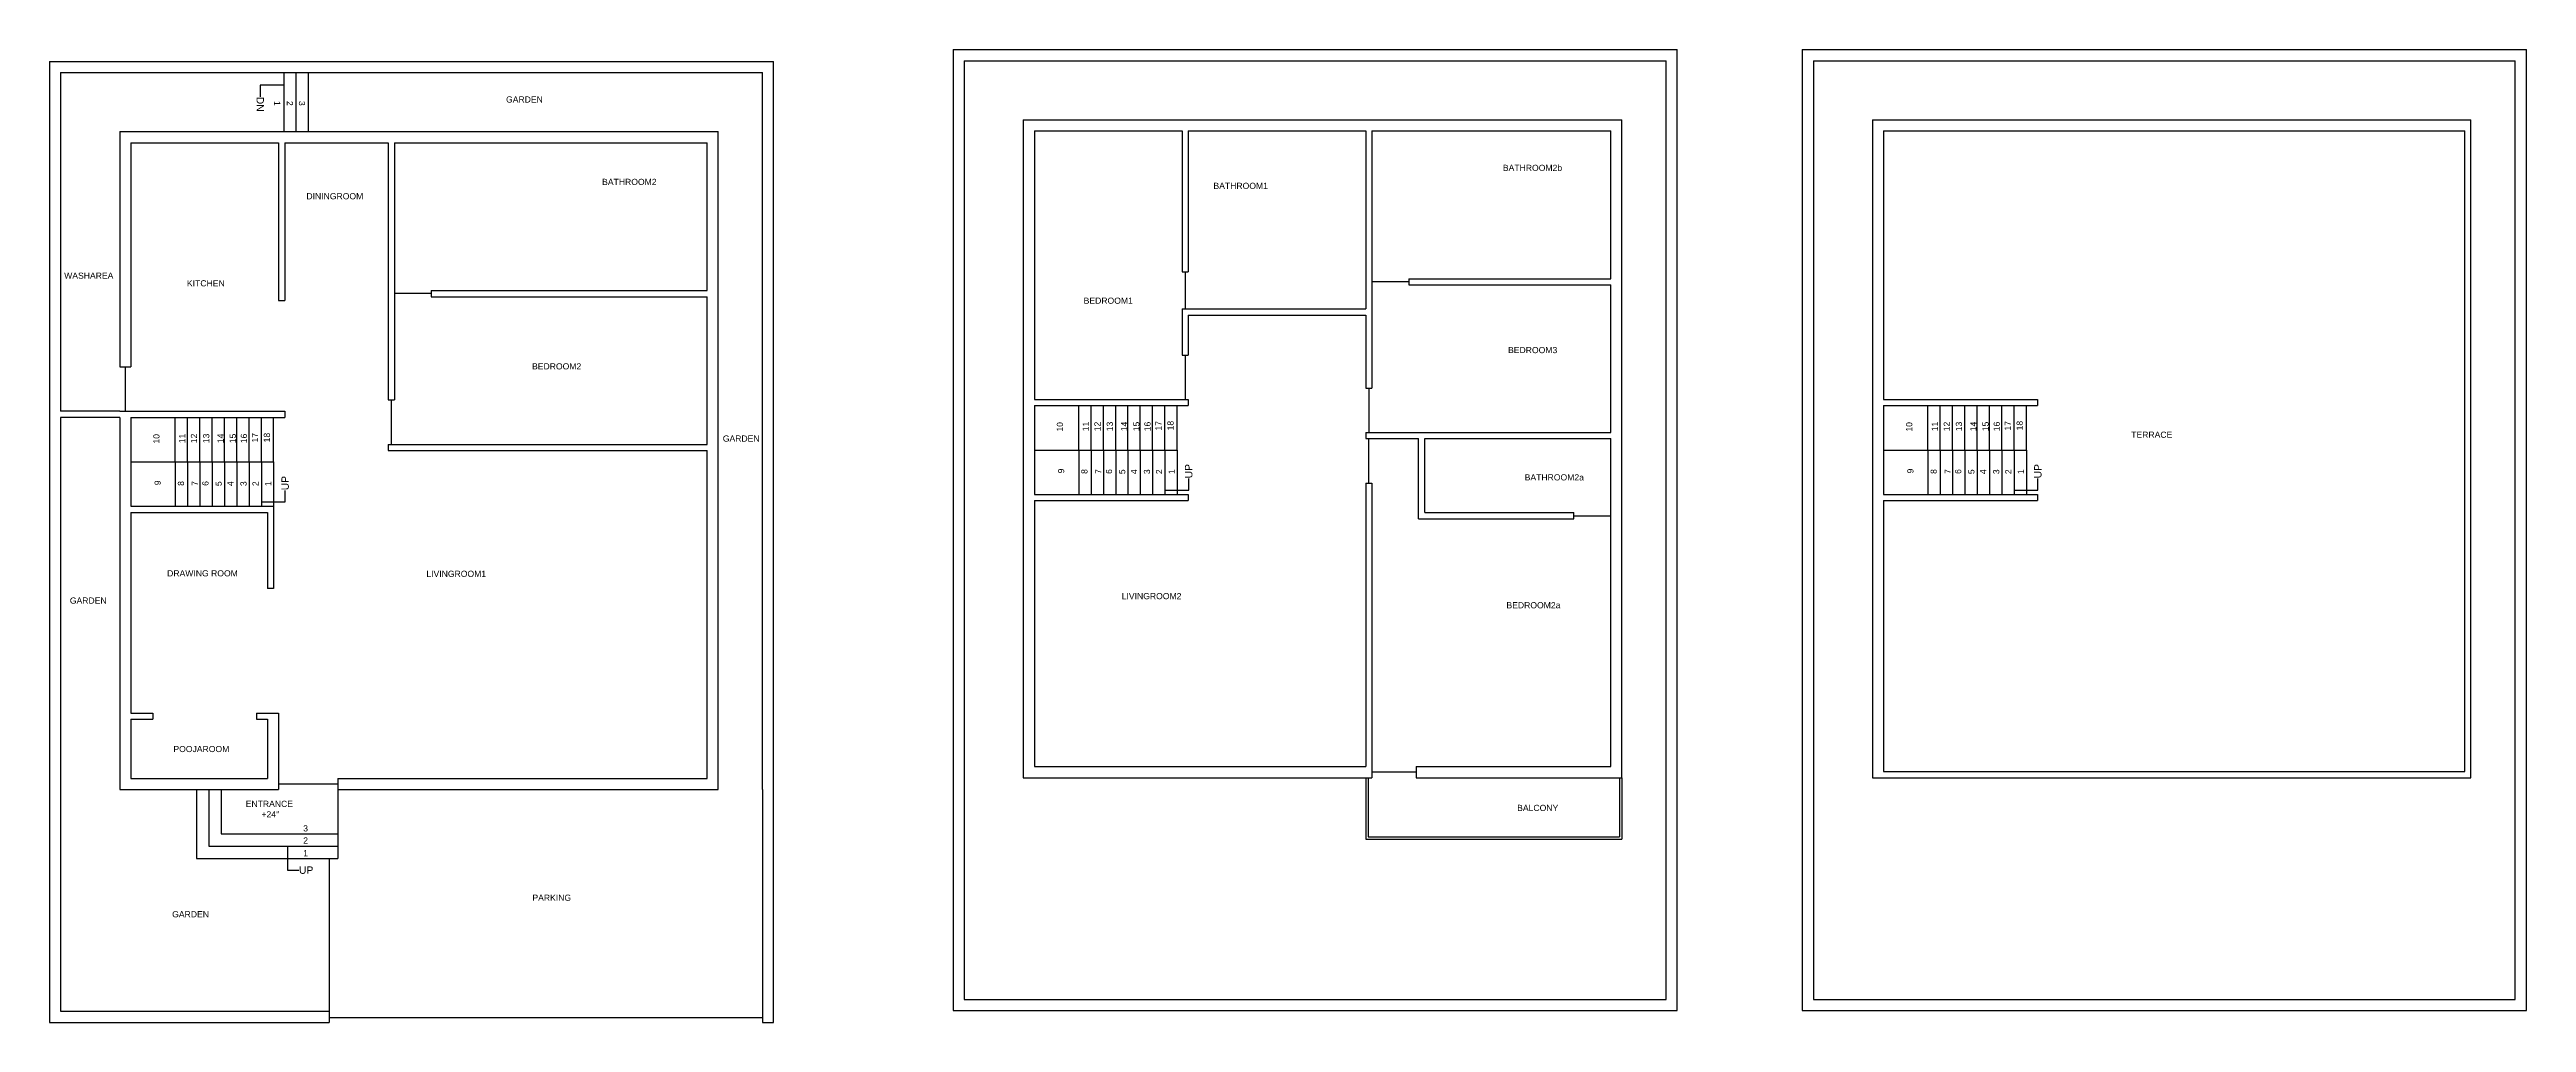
# Model space of a CAD drawing. Header units: feet. Extents: x 707 to 2718, y 143 to 932.
import ezdxf
from ezdxf import colors
from ezdxf.entities.mleader import LeaderData, LeaderLine
from ezdxf.math import Vec2, Vec3

# ---------------------------------------------------------------- set-up
doc = ezdxf.new("R2010")
doc.units = ezdxf.units.FT
doc.header["$MEASUREMENT"] = 0
for name, color, linetype in [('Balcony', 7, 'Continuous'), ('BathRoom1', 7, 'Continuous'), ('BathRoom2', 7, 'Continuous'), ('BathRoom2a', 7, 'Continuous'), ('BathRoom2b', 7, 'Continuous'), ('BedRoom1', 7, 'Continuous'), ('BedRoom2', 7, 'Continuous'), ('BedRoom2a', 7, 'Continuous'), ('BedRoom3', 7, 'Continuous'), ('Boundary', 7, 'Continuous'), ('DiningRoom', 7, 'Continuous'), ('Door2.6fD.Panel', 7, 'Continuous'), ('Door3fD.Panel', 7, 'Continuous'), ('Door4fD.Panel', 7, 'Continuous'), ('DrawingRoom', 7, 'Continuous'), ('Entrance_Staircase', 7, 'Continuous'), ('Garden', 7, 'Continuous'), ('Garden_Staircase', 7, 'Continuous'), ('Kitchen', 7, 'Continuous'), ('LivingRoom1', 7, 'Continuous'), ('LivingRoom2', 7, 'Continuous'), ('Main_gate', 7, 'Continuous'), ('Parking', 7, 'Continuous'), ('PoojaRoom', 7, 'Continuous'), ('Staircase', 7, 'Continuous'), ('Staircase_innerwall', 7, 'Continuous'), ('Staircase_outertwall', 7, 'Continuous'), ('Terrace', 7, 'Continuous'), ('WashArea', 7, 'Continuous')]:
    doc.layers.add(name, color=color, linetype=linetype)
doc.styles.get("Standard").update_dxf_attribs({"font": 'arial.ttf'})

msp = doc.modelspace()

# ---------------------------------------------------------------- linework, layer by layer
at = {"layer": 'Balcony'}
for p, q in [((1816.9, 350.3), (1816.9, 341.3)), ((1775.9, 341.3), (1780.9, 341.3)), ((1775.9, 341.3), (1775.9, 291.3)), ((1777.9, 341.3), (1777.9, 293.3)), ((1816.9, 341.3), (1983.9, 341.3)), ((1981.9, 341.3), (1981.9, 293.3)), ((1983.9, 341.3), (1983.9, 291.3)), ((1775.9, 291.3), (1983.9, 291.3)), ((1777.9, 293.3), (1981.9, 293.3))]:
    msp.add_line(p, q, dxfattribs=at)
at = {"layer": 'BathRoom1'}
for p, q in [((1631.9, 866.3), (1775.9, 866.3)), ((1631.9, 866.3), (1631.9, 751.8)), ((1775.9, 866.3), (1775.9, 721.8)), ((1626.9, 751.8), (1631.9, 751.8)), ((1626.9, 721.8), (1775.9, 721.8)), ((1631.9, 716.8), (1775.9, 716.8))]:
    msp.add_line(p, q, dxfattribs=at)
at = {"layer": 'BathRoom2'}
for p, q in [((987.2, 856.7), (1241.2, 856.7)), ((987.2, 856.7), (987.2, 734.2)), ((1241.2, 736.7), (1241.2, 856.7)), ((1017.2, 736.7), (1241.2, 736.7)), ((1017.2, 736.7), (1017.2, 731.7))]:
    msp.add_line(p, q, dxfattribs=at)
at = {"layer": 'BathRoom2a'}
for p, q in [((1823.9, 616.5), (1974.9, 616.5)), ((1823.9, 556.5), (1823.9, 616.5)), ((1974.9, 551.5), (1974.9, 616.5)), ((884.2, 556.7), (884.2, 495)), ((1823.9, 556.5), (1944.9, 556.5)), ((1944.9, 551.5), (1944.9, 556.5)), ((826.6, 331.7), (893.2, 331.7))]:
    msp.add_line(p, q, dxfattribs=at)
at = {"layer": 'BathRoom2b'}
for p, q in [((1780.9, 866.3), (1974.9, 866.3)), ((1780.9, 866.3), (1780.9, 743.8)), ((1974.9, 746.3), (1974.9, 866.3)), ((1810.9, 746.3), (1974.9, 746.3)), ((1810.9, 746.3), (1810.9, 741.3))]:
    msp.add_line(p, q, dxfattribs=at)
at = {"layer": 'BedRoom1'}
for p, q in [((1506.9, 866.3), (1626.9, 866.3)), ((1506.9, 866.3), (1506.9, 648.3)), ((1626.9, 866.3), (1626.9, 751.8)), ((1626.9, 721.8), (1626.9, 684.3)), ((1631.9, 716.8), (1631.9, 684.3)), ((1626.9, 684.3), (1631.9, 684.3)), ((1506.9, 648.3), (1631.9, 648.3))]:
    msp.add_line(p, q, dxfattribs=at)
at = {"layer": 'BedRoom2'}
for p, q in [((987.2, 734.2), (987.2, 647.9)), ((1017.2, 731.7), (1241.2, 731.7)), ((1241.2, 611.9), (1241.2, 731.7)), ((982.2, 647.9), (987.2, 647.9)), ((982.2, 611.9), (982.2, 606.9)), ((982.2, 611.9), (1241.2, 611.9))]:
    msp.add_line(p, q, dxfattribs=at)
at = {"layer": 'BedRoom2a'}
for p, q in [((1775.9, 616.5), (1818.9, 616.5)), ((1818.9, 551.5), (1818.9, 616.5)), ((1780.9, 580.5), (1780.9, 341.3)), ((1818.9, 551.5), (1944.9, 551.5)), ((1974.9, 350.3), (1974.9, 554)), ((1816.9, 350.3), (1974.9, 350.3))]:
    msp.add_line(p, q, dxfattribs=at)
at = {"layer": 'BedRoom3'}
for p, q in [((1780.9, 743.8), (1780.9, 657.5)), ((1810.9, 741.3), (1974.9, 741.3)), ((1974.9, 621.5), (1974.9, 741.3)), ((1775.9, 716.8), (1775.9, 657.5)), ((1775.9, 657.5), (1780.9, 657.5)), ((1775.9, 621.5), (1974.9, 621.5))]:
    msp.add_line(p, q, dxfattribs=at)
at = {"layer": 'Boundary'}
for p, q in [((1440.9, 932.3), (2028.9, 932.3)), ((1440.9, 932.3), (1440.9, 152.3)), ((2028.9, 152.3), (2028.9, 932.3)), ((2130.4, 932.3), (2718.4, 932.3)), ((2130.4, 932.3), (2130.4, 152.3)), ((2718.4, 152.3), (2718.4, 932.3)), ((707.2, 922.7), (1295.2, 922.7)), ((707.2, 922.7), (707.2, 142.7)), ((1295.2, 142.7), (1295.2, 922.7)), ((1449.9, 923.3), (2019.9, 923.3)), ((1449.9, 923.3), (1449.9, 161.3)), ((2019.9, 161.3), (2019.9, 923.3)), ((2139.4, 923.3), (2709.4, 923.3)), ((2139.4, 923.3), (2139.4, 161.3)), ((2709.4, 161.3), (2709.4, 923.3)), ((1497.9, 875.3), (1983.9, 875.3)), ((1497.9, 875.3), (1497.9, 708.3)), ((1497.9, 875.3), (1497.9, 341.3)), ((1983.9, 341.3), (1983.9, 875.3)), ((1497.9, 341.3), (1775.9, 341.3)), ((1449.9, 161.3), (2019.9, 161.3)), ((2139.4, 161.3), (2709.4, 161.3)), ((707.2, 142.7), (934.2, 142.7)), ((1286.2, 142.7), (1295.2, 142.7)), ((1440.9, 152.3), (2028.9, 152.3)), ((2130.4, 152.3), (2718.4, 152.3))]:
    msp.add_line(p, q, dxfattribs=at)
at = {"layer": 'DiningRoom'}
for p, q in [((898.2, 856.7), (982.2, 856.7)), ((898.2, 856.7), (898.2, 728.7)), ((982.2, 856.7), (982.2, 647.9))]:
    msp.add_line(p, q, dxfattribs=at)
at = {"layer": 'Door2.6fD.Panel'}
for p, q in [((1629.4, 751.8), (1629.4, 721.8)), ((1017.2, 734.2), (987.2, 734.2)), ((1810.9, 743.8), (1780.9, 743.8)), ((1944.9, 554), (1974.9, 554))]:
    msp.add_line(p, q, dxfattribs=at)
at = {"layer": 'Door3fD.Panel'}
for p, q in [((1629.4, 684.3), (1629.4, 648.3)), ((768.7, 674.7), (768.7, 638.7)), ((984.7, 647.9), (984.7, 611.9)), ((1778.4, 657.5), (1778.4, 621.5)), ((1778.4, 580.5), (1778.4, 616.5)), ((1816.9, 345.8), (1780.9, 345.8))]:
    msp.add_line(p, q, dxfattribs=at)
at = {"layer": 'Door4fD.Panel'}
msp.add_line((941.2, 336.2), (893.2, 336.2), dxfattribs=at)
at = {"layer": 'DrawingRoom'}
for p, q in [((773.2, 556.7), (773.2, 393.7)), ((773.2, 556.7), (884.2, 556.7)), ((889.2, 495), (884.2, 495)), ((773.2, 393.7), (791.2, 393.7))]:
    msp.add_line(p, q, dxfattribs=at)
at = {"layer": 'Entrance_Staircase'}
for p, q in [((826.6, 331.7), (826.6, 275.7)), ((836.6, 331.7), (836.6, 285.7)), ((846.6, 331.7), (846.6, 295.7)), ((941.2, 340.7), (941.2, 275.7)), ((836.6, 285.7), (941.2, 285.7)), ((846.6, 295.7), (941.2, 295.7)), ((826.6, 275.7), (941.2, 275.7))]:
    msp.add_line(p, q, dxfattribs=at)
at = {"layer": 'Garden'}
for p, q in [((917.6, 913.7), (1286.2, 913.7)), ((1286.2, 331.7), (1286.2, 913.7)), ((917.6, 865.7), (1250.2, 865.7)), ((1250.2, 331.7), (1250.2, 865.7)), ((764.2, 633.7), (716.2, 633.7)), ((716.2, 633.7), (716.2, 151.7)), ((764.2, 633.7), (764.2, 331.7)), ((764.2, 331.7), (826.6, 331.7)), ((716.2, 151.7), (934.2, 151.7))]:
    msp.add_line(p, q, dxfattribs=at)
at = {"layer": 'Garden_Staircase'}
for p, q in [((897.6, 865.7), (897.6, 913.7)), ((897.6, 913.7), (917.6, 913.7)), ((907.6, 865.7), (907.6, 913.7)), ((917.6, 865.7), (917.6, 913.7)), ((897.6, 865.7), (917.6, 865.7))]:
    msp.add_line(p, q, dxfattribs=at)
at = {"layer": 'Kitchen'}
for p, q in [((773.2, 856.7), (893.2, 856.7)), ((773.2, 856.7), (773.2, 674.7)), ((893.2, 856.7), (893.2, 728.7)), ((893.2, 728.7), (898.2, 728.7)), ((764.2, 674.7), (773.2, 674.7)), ((764.2, 638.7), (898.2, 638.7))]:
    msp.add_line(p, q, dxfattribs=at)
at = {"layer": 'LivingRoom1'}
for p, q in [((982.2, 606.9), (1241.2, 606.9)), ((1241.2, 340.7), (1241.2, 606.9)), ((889.2, 561.7), (889.2, 495)), ((875.2, 393.7), (893.2, 393.7)), ((893.2, 393.7), (893.2, 331.7)), ((941.2, 340.7), (1241.2, 340.7))]:
    msp.add_line(p, q, dxfattribs=at)
at = {"layer": 'LivingRoom2'}
for p, q in [((1775.9, 621.5), (1775.9, 616.5)), ((1506.9, 566.3), (1506.9, 350.3)), ((1506.9, 566.3), (1631.9, 566.3)), ((1775.9, 580.5), (1780.9, 580.5)), ((1775.9, 580.5), (1775.9, 350.3)), ((1506.9, 350.3), (1775.9, 350.3))]:
    msp.add_line(p, q, dxfattribs=at)
at = {"layer": 'Main_gate'}
msp.add_line((934.2, 146.7), (1286.2, 146.7), dxfattribs=at)
at = {"layer": 'Parking'}
for p, q in [((941.2, 331.7), (1250.2, 331.7)), ((1286.2, 331.7), (1286.2, 142.7)), ((934.2, 275.7), (934.2, 142.7))]:
    msp.add_line(p, q, dxfattribs=at)
at = {"layer": 'PoojaRoom'}
for p, q in [((773.2, 388.7), (773.2, 340.7)), ((773.2, 388.7), (791.2, 388.7)), ((791.2, 393.7), (791.2, 388.7)), ((875.2, 393.7), (875.2, 388.7)), ((875.2, 388.7), (884.2, 388.7)), ((884.2, 388.7), (884.2, 340.7)), ((773.2, 340.7), (884.2, 340.7))]:
    msp.add_line(p, q, dxfattribs=at)
at = {"layer": 'Staircase'}
for p, q in [((809.2, 597.7), (809.2, 633.7)), ((819.2, 597.7), (819.2, 633.7)), ((829.2, 597.7), (829.2, 633.7)), ((839.2, 597.7), (839.2, 633.7)), ((849.2, 597.7), (849.2, 633.7)), ((859.2, 597.7), (859.2, 633.7)), ((869.2, 597.7), (869.2, 633.7)), ((879.2, 597.7), (879.2, 633.7)), ((889.2, 597.7), (889.2, 633.7)), ((1542.9, 607.3), (1542.9, 643.3)), ((1552.9, 607.3), (1552.9, 643.3)), ((1562.9, 607.3), (1562.9, 643.3)), ((1572.9, 607.3), (1572.9, 643.3)), ((1582.9, 607.3), (1582.9, 643.3)), ((1592.9, 607.3), (1592.9, 643.3)), ((1602.9, 607.3), (1602.9, 643.3)), ((1612.9, 607.3), (1612.9, 643.3)), ((1622.9, 607.3), (1622.9, 643.3)), ((2232.4, 607.3), (2232.4, 643.3)), ((2242.4, 607.3), (2242.4, 643.3)), ((2252.4, 607.3), (2252.4, 643.3)), ((2262.4, 607.3), (2262.4, 643.3)), ((2272.4, 607.3), (2272.4, 643.3)), ((2282.4, 607.3), (2282.4, 643.3)), ((2292.4, 607.3), (2292.4, 643.3)), ((2302.4, 607.3), (2302.4, 643.3)), ((2312.4, 607.3), (2312.4, 643.3)), ((1542.9, 607.3), (1542.9, 571.3)), ((1552.9, 607.3), (1552.9, 571.3)), ((1562.9, 607.3), (1562.9, 571.3)), ((1572.9, 607.3), (1572.9, 571.3)), ((1582.9, 607.3), (1582.9, 571.3)), ((1592.9, 607.3), (1592.9, 571.3)), ((1602.9, 607.3), (1602.9, 571.3)), ((1612.9, 607.3), (1612.9, 571.3)), ((1622.9, 607.3), (1622.9, 571.3)), ((2232.4, 607.3), (2232.4, 571.3)), ((2242.4, 607.3), (2242.4, 571.3)), ((2252.4, 607.3), (2252.4, 571.3)), ((2262.4, 607.3), (2262.4, 571.3)), ((2272.4, 607.3), (2272.4, 571.3)), ((2282.4, 607.3), (2282.4, 571.3)), ((2292.4, 607.3), (2292.4, 571.3)), ((2302.4, 607.3), (2302.4, 571.3)), ((2312.4, 607.3), (2312.4, 571.3)), ((809.2, 597.7), (809.2, 561.7)), ((819.2, 597.7), (819.2, 561.7)), ((829.2, 597.7), (829.2, 561.7)), ((839.2, 597.7), (839.2, 561.7)), ((849.2, 597.7), (849.2, 561.7)), ((859.2, 597.7), (859.2, 561.7)), ((869.2, 597.7), (869.2, 561.7)), ((879.2, 597.7), (879.2, 561.7)), ((889.2, 597.7), (889.2, 561.7))]:
    msp.add_line(p, q, dxfattribs=at)
at = {"layer": 'Staircase_innerwall'}
for p, q in [((1506.9, 607.3), (1622.9, 607.3)), ((2196.4, 607.3), (2312.4, 607.3)), ((773.2, 597.7), (889.2, 597.7))]:
    msp.add_line(p, q, dxfattribs=at)
at = {"layer": 'Staircase_outertwall'}
for p, q in [((1631.9, 648.3), (1631.9, 643.3)), ((2321.4, 648.3), (2321.4, 643.3)), ((773.2, 633.7), (773.2, 561.7)), ((773.2, 633.7), (898.2, 633.7)), ((898.2, 638.7), (898.2, 633.7)), ((1506.9, 643.3), (1506.9, 571.3)), ((1506.9, 643.3), (1631.9, 643.3)), ((2196.4, 643.3), (2196.4, 571.3)), ((2196.4, 643.3), (2321.4, 643.3)), ((1506.9, 571.3), (1631.9, 571.3)), ((1631.9, 571.3), (1631.9, 566.3)), ((2196.4, 571.3), (2321.4, 571.3)), ((2321.4, 571.3), (2321.4, 566.3)), ((773.2, 561.7), (889.2, 561.7))]:
    msp.add_line(p, q, dxfattribs=at)
at = {"layer": 'Terrace'}
for p, q in [((2187.4, 875.3), (2673.4, 875.3)), ((2187.4, 875.3), (2187.4, 341.3)), ((2196.4, 866.3), (2668.4, 866.3)), ((2196.4, 866.3), (2196.4, 648.3)), ((2668.4, 346.3), (2668.4, 866.3)), ((2673.4, 341.3), (2673.4, 875.3)), ((2196.4, 648.3), (2321.4, 648.3)), ((2196.4, 566.3), (2196.4, 346.3)), ((2196.4, 566.3), (2321.4, 566.3)), ((2196.4, 346.3), (2668.4, 346.3)), ((2187.4, 341.3), (2673.4, 341.3)), ((2187.4, 341.3), (2673.4, 341.3)), ((2316.4, 341.3), (2321.4, 341.3))]:
    msp.add_line(p, q, dxfattribs=at)
at = {"layer": 'WashArea'}
for p, q in [((716.2, 913.7), (897.6, 913.7)), ((716.2, 913.7), (716.2, 638.7)), ((764.2, 865.7), (897.6, 865.7)), ((764.2, 865.7), (764.2, 674.7)), ((764.2, 638.7), (716.2, 638.7))]:
    msp.add_line(p, q, dxfattribs=at)

# ---------------------------------------------------------------- texts
at = {"layer": 'Balcony', "insert": (1898.9, 319.3), "char_height": 5, "width": 33.942, "attachment_point": 1}
msp.add_mtext('BALCONY', dxfattribs=at)
at = {"layer": 'BathRoom1', "insert": (1652.3, 824.2), "char_height": 5, "width": 33.801, "attachment_point": 1}
msp.add_mtext('BATHROOM1', dxfattribs=at)
at = {"layer": 'BathRoom2', "insert": (1155.9, 827.4), "char_height": 5, "width": 33.942, "attachment_point": 1}
msp.add_mtext('BATHROOM2', dxfattribs=at)
at = {"layer": 'BathRoom2a', "insert": (1905, 587.6), "char_height": 5, "width": 33.942, "attachment_point": 1}
msp.add_mtext('BATHROOM2a', dxfattribs=at)
at = {"layer": 'BathRoom2b', "insert": (1887.3, 838.8), "char_height": 5, "width": 33.942, "attachment_point": 1}
msp.add_mtext('BATHROOM2b', dxfattribs=at)
at = {"layer": 'BedRoom1', "insert": (1546.9, 731), "char_height": 5, "width": 33.942, "attachment_point": 1}
msp.add_mtext('BEDROOM1', dxfattribs=at)
at = {"layer": 'BedRoom2', "insert": (1099, 677.7), "char_height": 5, "width": 33.942, "attachment_point": 1}
msp.add_mtext('BEDROOM2', dxfattribs=at)
at = {"layer": 'BedRoom2a', "insert": (1890.2, 483.8), "char_height": 5, "width": 33.942, "attachment_point": 1}
msp.add_mtext('BEDROOM2a', dxfattribs=at)
at = {"layer": 'BedRoom3', "insert": (1891.5, 690.9), "char_height": 5, "width": 33.942, "attachment_point": 1}
msp.add_mtext('BEDROOM3', dxfattribs=at)
at = {"layer": 'DiningRoom', "insert": (915.8, 815.8), "char_height": 5, "width": 44.953, "attachment_point": 1}
msp.add_mtext('DININGROOM', dxfattribs=at)
at = {"layer": 'DrawingRoom', "insert": (802.7, 509.7), "char_height": 5, "width": 58.522, "attachment_point": 1}
msp.add_mtext('DRAWING ROOM', dxfattribs=at)
at = {"layer": 'Entrance_Staircase', "char_height": 5, "width": 33.942, "attachment_point": 1, "rotation": 270}
for s, insert in [('1', (894.6, 890.6)), ('2', (904.9, 890.6)), ('3', (914.7, 890.6))]:
    msp.add_mtext(s, dxfattribs=dict(at, insert=insert))
at = {"layer": 'Entrance_Staircase', "char_height": 5, "width": 33.942, "attachment_point": 1}
for s, insert in [('ENTRANCE', (866.5, 322.6)), ("+24''", (879.3, 314.1)), ('3', (913.2, 302.7)), ('2', (913.2, 292.9)), ('1', (913.2, 282.6))]:
    msp.add_mtext(s, dxfattribs=dict(at, insert=insert))
at = {"layer": 'Garden', "char_height": 5, "width": 33.942, "attachment_point": 1}
for insert in [(1077.9, 894.3), (1253.9, 619.1), (723.7, 487.6), (806.8, 233)]:
    msp.add_mtext('GARDEN', dxfattribs=dict(at, insert=insert))
at = {"layer": 'Kitchen', "insert": (818.8, 745.1), "char_height": 5, "width": 33.942, "attachment_point": 1}
msp.add_mtext('KITCHEN ', dxfattribs=at)
at = {"layer": 'LivingRoom1', "insert": (1013.2, 509.3), "char_height": 5, "width": 33.942, "attachment_point": 1}
msp.add_mtext('LIVINGROOM1', dxfattribs=at)
at = {"layer": 'LivingRoom2', "insert": (1577.8, 491.2), "char_height": 5, "width": 33.942, "attachment_point": 1}
msp.add_mtext('LIVINGROOM2', dxfattribs=at)
at = {"layer": 'Parking', "insert": (1099.3, 246.4), "char_height": 5, "width": 33.942, "attachment_point": 1}
msp.add_mtext('PARKING', dxfattribs=at)
at = {"layer": 'PoojaRoom', "insert": (807.8, 367.1), "char_height": 5, "width": 33.942, "attachment_point": 1}
msp.add_mtext('POOJAROOM', dxfattribs=at)
at = {"layer": 'Staircase', "char_height": 5, "width": 33.942, "attachment_point": 1, "rotation": 90}
for s, insert in [('10', (1525.1, 622.2)), ('11', (1546.1, 622.5)), ('12', (1555.6, 622.5)), ('13', (1565.6, 622.5)), ('14', (1577.3, 622.5)), ('15', (1587.2, 622.5)), ('16', (1596.2, 622.5)), ('17', (1605.2, 623)), ('18', (1614.9, 623.2)), ('10', (2214.7, 622.2)), ('11', (2235.6, 622.5)), ('12', (2245.2, 622.5)), ('13', (2255.1, 622.5)), ('14', (2266.8, 622.5)), ('15', (2276.7, 622.5)), ('16', (2285.8, 622.5)), ('17', (2294.8, 623)), ('18', (2304.4, 623.2)), ('10', (791.5, 612.5)), ('11', (812.4, 612.8)), ('12', (822, 612.8)), ('13', (831.9, 612.8)), ('14', (843.6, 612.8)), ('15', (853.5, 612.8)), ('16', (862.5, 612.8)), ('17', (871.5, 613.4)), ('18', (881.2, 613.5)), ('9', (1526.1, 588.3)), ('8', (1545, 587.9)), ('7', (1556.3, 587.9)), ('6', (1565, 587.9)), ('5', (1575.7, 587.7)), ('4', (1585.3, 587.7)), ('3', (1595.8, 587.7)), ('2', (1605.6, 587.7)), ('1', (1615.9, 587.7)), ('9', (2215.7, 588.3)), ('8', (2234.6, 587.9)), ('7', (2245.9, 587.9)), ('6', (2254.5, 587.9)), ('5', (2265.2, 587.7)), ('4', (2274.8, 587.7)), ('3', (2285.4, 587.7)), ('2', (2295.2, 587.7)), ('1', (2305.4, 587.7)), ('9', (792.5, 578.7)), ('8', (811.4, 578.2)), ('7', (822.7, 578.2)), ('6', (831.3, 578.2)), ('5', (842, 578)), ('4', (851.6, 578)), ('3', (862.2, 578)), ('2', (872, 578)), ('1', (882.2, 578))]:
    msp.add_mtext(s, dxfattribs=dict(at, insert=insert))
at = {"layer": 'Terrace', "insert": (2397.5, 622.2), "char_height": 5, "width": 33.942, "attachment_point": 1}
msp.add_mtext('TERRACE', dxfattribs=at)
at = {"layer": 'WashArea', "insert": (719.1, 751.3), "char_height": 5, "width": 33.942, "attachment_point": 1}
msp.add_mtext('WASHAREA ', dxfattribs=at)

# ---------------------------------------------------------------- leaders
at = {"layer": 'Entrance_Staircase'}
ml = msp.add_multileader_mtext('Standard', dxfattribs=at)
ml.set_content('DN', color=256)
ml.set_leader_properties()
ml.build(insert=Vec2(0, 0))
ml.multileader.update_dxf_attribs({"dogleg_length": 0.36, "arrow_head_size": 0.18})
ctx = ml.context
ctx.base_point, ctx.char_height, ctx.arrow_head_size, ctx.landing_gap_size, ctx.plane_origin, ctx.plane_x_axis, ctx.plane_y_axis = Vec3(878.3, 894.1), 6, 0.18, 0.09, Vec3(887.7, 903.4), Vec3(0, -1), Vec3(1, 0)
notes = []
notes.append((ctx, [(0, (1, 1, 0), (878.3, 903.4), (0, -1), 9.36, [(0, [(897.7, 903.4)], 0, [])])]))
ctx.mtext.insert, ctx.mtext.text_direction, ctx.mtext.rotation, ctx.mtext.flow_direction = Vec3(881.3, 894), Vec3(0, -1), 4.712389, 5
ml = msp.add_multileader_mtext('Standard', dxfattribs=at)
ml.set_content('UP', color=256)
ml.set_leader_properties()
ml.build(insert=Vec2(0, 0))
ml.multileader.update_dxf_attribs({"dogleg_length": 0.36, "arrow_head_size": 0.18})
ctx = ml.context
ctx.base_point, ctx.char_height, ctx.arrow_head_size, ctx.landing_gap_size, ctx.plane_origin = Vec3(909.8, 266.3), 6, 0.18, 0.09, Vec3(900.4, 275.6)
notes.append((ctx, [(0, (1, 1, 0), (900.4, 266.3), (1, 0), 9.36, [(0, [(900.4, 285.6)], 0, [])])]))
ctx.mtext.insert, ctx.mtext.rotation, ctx.mtext.flow_direction = Vec3(909.8, 269.3), 6.283185, 5
at = {"layer": 'Staircase'}
ml = msp.add_multileader_mtext('Standard', dxfattribs=at)
ml.set_content('UP', color=256)
ml.set_leader_properties()
ml.build(insert=Vec2(0, 0))
ml.multileader.update_dxf_attribs({"dogleg_length": 0.36, "arrow_head_size": 0.18})
ctx = ml.context
ctx.base_point, ctx.char_height, ctx.arrow_head_size, ctx.landing_gap_size, ctx.plane_origin, ctx.plane_x_axis, ctx.plane_y_axis = Vec3(898.6, 574.5), 6, 0.18, 0.09, Vec3(889.2, 565.2), Vec3(0, 1), Vec3(-1, 0)
notes.append((ctx, [(0, (1, 1, 0), (898.6, 565.2), (0, 1), 9.36, [(0, [(879.2, 565.2)], 0, [])])]))
ctx.mtext.insert, ctx.mtext.text_direction, ctx.mtext.rotation, ctx.mtext.flow_direction = Vec3(895.5, 574.6), Vec3(0, 1), 1.570796, 5
ml = msp.add_multileader_mtext('Standard', dxfattribs=at)
ml.set_content('UP', color=256)
ml.set_leader_properties()
ml.build(insert=Vec2(0, 0))
ml.multileader.update_dxf_attribs({"dogleg_length": 0.36, "arrow_head_size": 0.18})
ctx = ml.context
ctx.base_point, ctx.char_height, ctx.arrow_head_size, ctx.landing_gap_size, ctx.plane_origin, ctx.plane_x_axis, ctx.plane_y_axis = Vec3(1632.3, 584.2), 6, 0.18, 0.09, Vec3(1622.9, 574.8), Vec3(0, 1), Vec3(-1, 0)
notes.append((ctx, [(0, (1, 1, 0), (1632.3, 574.8), (0, 1), 9.36, [(0, [(1612.9, 574.8)], 0, [])])]))
ctx.mtext.insert, ctx.mtext.text_direction, ctx.mtext.rotation, ctx.mtext.flow_direction = Vec3(1629.2, 584.3), Vec3(0, 1), 1.570796, 5
ml = msp.add_multileader_mtext('Standard', dxfattribs=at)
ml.set_content('UP', color=256)
ml.set_leader_properties()
ml.build(insert=Vec2(0, 0))
ml.multileader.update_dxf_attribs({"dogleg_length": 0.36, "arrow_head_size": 0.18})
ctx = ml.context
ctx.base_point, ctx.char_height, ctx.arrow_head_size, ctx.landing_gap_size, ctx.plane_origin, ctx.plane_x_axis, ctx.plane_y_axis = Vec3(2321.8, 584.2), 6, 0.18, 0.09, Vec3(2312.4, 574.8), Vec3(0, 1), Vec3(-1, 0)
notes.append((ctx, [(0, (1, 1, 0), (2321.8, 574.8), (0, 1), 9.36, [(0, [(2302.4, 574.8)], 0, [])])]))
ctx.mtext.insert, ctx.mtext.text_direction, ctx.mtext.rotation, ctx.mtext.flow_direction = Vec3(2318.7, 584.3), Vec3(0, 1), 1.570796, 5
for ctx, leaders in notes:
    for number, flags, end, landing, length, lines in leaders:
        leader = LeaderData()
        leader.index, (leader.has_last_leader_line, leader.has_dogleg_vector, leader.attachment_direction) = number, flags
        leader.last_leader_point, leader.dogleg_vector, leader.dogleg_length = Vec3(end), Vec3(landing), length
        for number, points, colour, breaks in lines:
            line = LeaderLine()
            line.index, line.vertices, line.color, line.breaks = number, Vec3.list(points), colors.encode_raw_color(colour), breaks
            leader.lines.append(line)
        ctx.leaders.append(leader)

doc.saveas('drawing.dxf')
